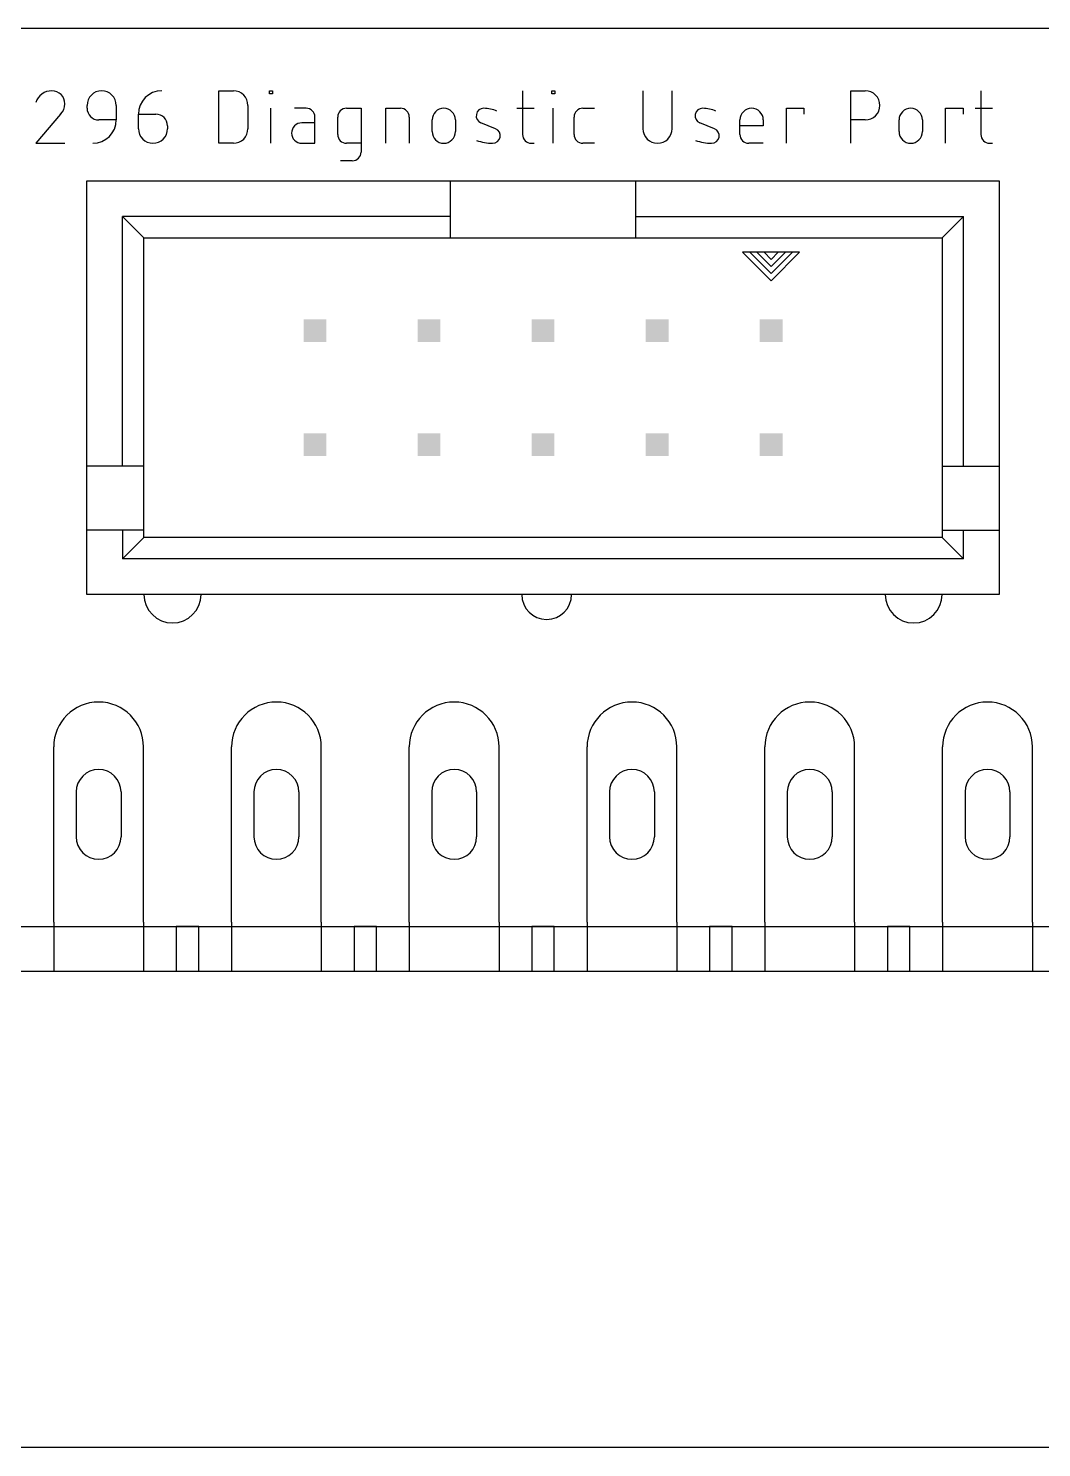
# Model space of a CAD drawing. Extents: x -7.2 to 61.2, y -11.6 to 43.8.
# Drawn here: x 15.53 to 38.1, y -11.6 to 20 of the extents above; entities that cross this region are included whole.
import ezdxf

# ---------------------------------------------------------------- set-up
doc = ezdxf.new("R2010")
doc.units = 0
for name, color, linetype in [('20', 30, 'CONTINUOUS'), ('21', 253, 'CONTINUOUS'), ('51', 253, 'CONTINUOUS')]:
    doc.layers.add(name, color=color, linetype=linetype)

# ---------------------------------------------------------------- blocks, each defined once
blk = doc.blocks.new('RECT')
blk.add_solid([(-0.5, -0.5), (0.5, -0.5), (-0.5, 0.5), (0.5, 0.5)])

msp = doc.modelspace()

# ---------------------------------------------------------------- linework, layer by layer
at = {"layer": '20'}
for p, q in [((54, 20), (0, 20)), ((0, 0), (54, 0))]:
    msp.add_line(p, q, dxfattribs=at)
at = {"layer": '21'}
for p, q in [((19.7763, 17.4421), (19.7763, 18.6105)), ((19.7763, 18.6105), (20.1009, 18.6105)), ((20.9066, 18.5455), (20.9066, 18.6105)), ((20.9066, 18.6105), (20.9715, 18.6105)), ((20.9715, 18.5455), (20.9066, 18.5455)), ((20.9715, 18.6105), (20.9715, 18.5455)), ((26.5418, 18.6105), (26.5418, 17.6368)), ((27.1931, 18.5455), (27.1931, 18.6105)), ((27.1931, 18.6105), (27.258, 18.6105)), ((27.258, 18.5455), (27.1931, 18.5455)), ((27.258, 18.6105), (27.258, 18.5455)), ((29.2251, 18.6105), (29.2251, 17.7666)), ((29.8742, 17.7666), (29.8742, 18.6105)), ((33.8521, 17.4421), (33.8521, 18.6105)), ((33.8521, 18.6105), (34.1767, 18.6105)), ((36.7526, 18.6105), (36.7526, 17.6368)), ((16.2514, 18.0912), (15.6996, 17.4421)), ((16.8426, 18.221), (16.8426, 18.2859)), ((17.4917, 18.2859), (17.4917, 17.9613)), ((17.9856, 18.0912), (18.3751, 18.0912)), ((17.9856, 17.7666), (17.9856, 18.0912)), ((20.4254, 18.2859), (20.4254, 17.7666)), ((20.9391, 17.4421), (20.9391, 18.221)), ((21.722, 18.221), (21.4623, 18.221)), ((21.9167, 17.4421), (21.9167, 18.0263)), ((22.4261, 17.6368), (22.4261, 18.0263)), ((22.6209, 18.221), (22.9454, 18.221)), ((22.9454, 18.221), (22.9454, 17.2473)), ((23.4988, 17.4421), (23.4988, 18.221)), ((23.4988, 18.221), (23.8234, 18.221)), ((24.0181, 18.0263), (24.0181, 17.4421)), ((26.412, 18.221), (26.8015, 18.221)), ((27.2256, 17.4421), (27.2256, 18.221)), ((27.6911, 17.6368), (27.6911, 18.0263)), ((27.8859, 18.221), (28.1455, 18.221)), ((32.4208, 17.4421), (32.4208, 18.221)), ((32.4208, 18.221), (32.8103, 18.221)), ((32.8103, 18.221), (32.8103, 18.0912)), ((35.9641, 17.4421), (35.9641, 18.221)), ((35.9641, 18.221), (36.3536, 18.221)), ((36.3536, 18.221), (36.3536, 18.0912)), ((36.6228, 18.221), (37.0122, 18.221)), ((17.4917, 17.9613), (17.1023, 17.9613)), ((18.6347, 17.8315), (18.6347, 17.7666)), ((21.9167, 17.8964), (21.6246, 17.8964)), ((24.5275, 17.7017), (24.5275, 17.9613)), ((25.0468, 17.9613), (25.0468, 17.7017)), ((25.94, 17.7666), (25.6155, 17.8964)), ((30.8168, 17.7666), (30.4923, 17.8964)), ((31.3855, 17.6368), (31.3855, 17.9613)), ((31.9048, 17.8315), (31.3855, 17.8315)), ((31.9048, 17.9613), (31.9048, 17.8315)), ((34.1767, 17.9613), (33.8521, 17.9613)), ((34.9288, 17.7017), (34.9288, 17.9613)), ((35.4481, 17.9613), (35.4481, 17.7017)), ((15.6996, 17.4421), (16.3487, 17.4421)), ((20.1009, 17.4421), (19.7763, 17.4421)), ((21.6246, 17.4421), (21.9167, 17.4421)), ((22.9454, 17.4421), (22.6209, 17.4421)), ((26.7365, 17.4421), (26.8015, 17.4421)), ((28.1455, 17.4421), (27.8859, 17.4421)), ((31.9048, 17.4421), (31.5802, 17.4421)), ((36.9473, 17.4421), (37.0122, 17.4421)), ((22.7507, 17.0526), (22.491, 17.0526)), ((16.84, 10.2537), (16.84, 16.6038)), ((16.84, 16.6038), (24.9362, 16.6038)), ((24.9362, 16.6038), (29.0638, 16.6038)), ((24.9362, 15.81), (24.9362, 16.6038)), ((29.0638, 16.6038), (37.16, 16.6038)), ((29.0638, 15.81), (29.0638, 16.6038)), ((37.16, 16.6038), (37.16, 10.2537)), ((24.9362, 15.81), (17.6337, 15.81)), ((17.6337, 10.2537), (17.6337, 15.81)), ((18.11, 15.3338), (17.6337, 15.81)), ((24.9362, 15.3338), (24.9362, 15.81)), ((29.0638, 15.3338), (29.0638, 15.81)), ((29.0638, 15.81), (36.3663, 15.81)), ((36.3663, 15.81), (35.89, 15.3338)), ((36.3663, 10.2537), (36.3663, 15.81)), ((18.11, 10.2537), (18.11, 15.3338)), ((18.11, 15.3338), (24.9362, 15.3338)), ((24.9362, 15.3338), (29.0638, 15.3338)), ((29.0638, 15.3338), (35.89, 15.3338)), ((35.89, 15.3338), (35.89, 10.2537)), ((31.6038, 15.0162), (31.445, 15.0162)), ((31.445, 15.0162), (32.08, 14.3812)), ((31.7625, 15.0162), (31.6038, 15.0162)), ((31.6038, 15.0162), (32.08, 14.54)), ((31.9213, 15.0162), (31.7625, 15.0162)), ((31.7625, 15.0162), (32.08, 14.6987)), ((32.2388, 15.0162), (31.9213, 15.0162)), ((31.9213, 15.0162), (32.08, 14.8575)), ((32.08, 14.3812), (32.715, 15.0162)), ((32.08, 14.54), (32.5563, 15.0162)), ((32.08, 14.6987), (32.3975, 15.0162)), ((32.08, 14.8575), (32.2388, 15.0162)), ((32.3975, 15.0162), (32.2388, 15.0162)), ((32.5563, 15.0162), (32.3975, 15.0162)), ((32.715, 15.0162), (32.5563, 15.0162)), ((16.84, 8.825), (16.84, 10.2537)), ((17.6337, 10.2537), (16.84, 10.2537)), ((18.11, 10.2537), (17.6337, 10.2537)), ((18.11, 8.825), (18.11, 10.2537)), ((35.89, 10.2537), (35.89, 8.825)), ((35.89, 10.2537), (36.3663, 10.2537)), ((36.3663, 10.2537), (37.16, 10.2537)), ((37.16, 10.2537), (37.16, 8.825)), ((16.84, 7.3962), (16.84, 8.825)), ((17.6337, 8.825), (16.84, 8.825)), ((18.11, 8.825), (17.6337, 8.825)), ((17.6337, 8.825), (17.6337, 8.19)), ((18.11, 8.6662), (17.6337, 8.19)), ((18.11, 8.6662), (18.11, 8.825)), ((35.89, 8.6662), (18.11, 8.6662)), ((35.89, 8.825), (35.89, 8.6662)), ((35.89, 8.825), (36.3663, 8.825)), ((36.3663, 8.19), (35.89, 8.6662)), ((36.3663, 8.825), (37.16, 8.825)), ((36.3663, 8.19), (36.3663, 8.825)), ((37.16, 8.825), (37.16, 7.3962)), ((36.3663, 8.19), (17.6337, 8.19)), ((37.16, 7.3962), (16.84, 7.3962)), ((16.1, 0.1), (16.1, -1)), ((18.1, 0.1), (18.1, -1)), ((19.33, 0), (18.83, 0)), ((18.83, 0), (18.83, -1)), ((19.33, -1), (19.33, 0)), ((20.06, 0.1), (20.06, -1)), ((22.06, 0.1), (22.06, -1)), ((23.29, 0), (22.79, 0)), ((22.79, 0), (22.79, -1)), ((23.29, -1), (23.29, 0)), ((24.02, 0.1), (24.02, -1)), ((26.02, 0.1), (26.02, -1)), ((27.25, 0), (26.75, 0)), ((26.75, 0), (26.75, -1)), ((27.25, -1), (27.25, 0)), ((27.98, 0.1), (27.98, -1)), ((29.98, 0.1), (29.98, -1)), ((31.21, 0), (30.71, 0)), ((30.71, 0), (30.71, -1)), ((31.21, -1), (31.21, 0)), ((31.94, 0.1), (31.94, -1)), ((33.94, 0.1), (33.94, -1)), ((35.17, 0), (34.67, 0)), ((34.67, 0), (34.67, -1)), ((35.17, -1), (35.17, 0)), ((35.9, 0.1), (35.9, -1)), ((37.9, 0.1), (37.9, -1)), ((53.8, -1), (0.2, -1)), ((54.5, -11.6), (-0.5, -11.6))]:
    msp.add_line(p, q, dxfattribs=at)
for centre, radius, start, end in [((16.0566, 18.2352), 0.3753, 90.0001, 162.0549), ((16.0566, 18.3184), 0.2921, 0, 90), ((17.1672, 18.2859), 0.3246, 0, 180), ((18.5049, 18.0912), 0.5193, 90.0003, 180), ((20.1009, 18.2859), 0.3246, 0, 90), ((34.1767, 18.2859), 0.3246, 270, 90), ((16.035, 18.3184), 0.3138, 313.604, 359.9996), ((17.1023, 18.221), 0.2596, 180, 270), ((18.3751, 17.8315), 0.2596, 0, 90), ((21.722, 18.0263), 0.1947, 0, 90), ((22.6209, 18.0263), 0.1947, 90, 180), ((23.8234, 18.0262), 0.1947, 0.0009, 90), ((24.7872, 17.9613), 0.2596, 0, 180), ((25.678, 18.0527), 0.1683, 89.1818, 248.1989), ((25.6699, 17.4839), 0.7371, 65.7612, 89.1819), ((27.8859, 18.0263), 0.1947, 90, 180), ((30.5548, 18.0527), 0.1683, 89.1818, 248.1989), ((30.5467, 17.4839), 0.7371, 65.7612, 89.1819), ((31.6451, 17.9613), 0.2596, 0, 180), ((35.1884, 17.9613), 0.2596, 0, 180), ((16.9724, 17.9613), 0.5193, 270, 0), ((18.3102, 17.7666), 0.3246, 180, 0), ((20.1009, 17.7666), 0.3246, 269.9994, 0), ((21.6246, 17.6692), 0.2272, 90, 270), ((24.7872, 17.7017), 0.2596, 180, 0), ((25.8775, 17.6103), 0.1683, 269.1818, 68.1989), ((29.5496, 17.7666), 0.3246, 180, 0), ((30.7543, 17.6103), 0.1683, 269.1818, 68.1989), ((35.1884, 17.7017), 0.2596, 180, 0), ((22.6209, 17.6368), 0.1947, 180, 270), ((25.8908, 18.5428), 1.1008, 250.209, 269.1819), ((26.7365, 17.6368), 0.1947, 180, 270), ((27.8859, 17.6368), 0.1947, 180, 270), ((30.7676, 18.5428), 1.1008, 250.209, 269.1819), ((31.5802, 17.6368), 0.1947, 180, 270), ((36.9473, 17.6368), 0.1947, 180, 270), ((22.7507, 17.2473), 0.1947, 270.0009, 0), ((18.745, 7.3962), 0.635, 180, 0), ((27.0794, 7.3962), 0.5556, 180, 0), ((35.255, 7.3962), 0.635, 180, 0)]:
    msp.add_arc(centre, radius, start, end, dxfattribs=at)
at = {"layer": '51'}
for p, q in [((16.1, 0.1), (16.1, 4)), ((18.1, 0.1), (18.1, 4)), ((20.06, 0.1), (20.06, 4)), ((22.06, 0.1), (22.06, 4)), ((24.02, 0.1), (24.02, 4)), ((26.02, 0.1), (26.02, 4)), ((27.98, 0.1), (27.98, 4)), ((29.98, 0.1), (29.98, 4)), ((31.94, 0.1), (31.94, 4)), ((33.94, 0.1), (33.94, 4)), ((35.9, 0.1), (35.9, 4)), ((37.9, 0.1), (37.9, 4)), ((16.6, 3), (16.6, 2)), ((17.6, 3), (17.6, 2)), ((20.56, 3), (20.56, 2)), ((21.56, 3), (21.56, 2)), ((24.52, 3), (24.52, 2)), ((25.52, 3), (25.52, 2)), ((28.48, 3), (28.48, 2)), ((29.48, 3), (29.48, 2)), ((32.44, 3), (32.44, 2)), ((33.44, 3), (33.44, 2)), ((36.4, 3), (36.4, 2)), ((37.4, 3), (37.4, 2))]:
    msp.add_line(p, q, dxfattribs=at)
for centre, radius, start, end in [((17.1, 4), 1, 0, 180), ((21.06, 4), 1, 0, 180), ((25.02, 4), 1, 0, 180), ((28.98, 4), 1, 0, 180), ((32.94, 4), 1, 0, 180), ((36.9, 4), 1, 0, 180), ((17.1, 3), 0.5, 0, 180), ((21.06, 3), 0.5, 0, 180), ((25.02, 3), 0.5, 0, 180), ((28.98, 3), 0.5, 0, 180), ((32.94, 3), 0.5, 0, 180), ((36.9, 3), 0.5, 0, 180), ((17.1, 2), 0.5, 180, 0), ((21.06, 2), 0.5, 180, 0), ((25.02, 2), 0.5, 180, 0), ((28.98, 2), 0.5, 180, 0), ((32.94, 2), 0.5, 180, 0), ((36.9, 2), 0.5, 180, 0)]:
    msp.add_arc(centre, radius, start, end, dxfattribs=at)

# ---------------------------------------------------------------- block references
at = {"layer": '51', "xscale": 0.508, "yscale": 0.508, "rotation": 180}
for p in [(21.92, 13.27), (24.46, 13.27), (27, 13.27), (29.54, 13.27), (32.08, 13.27), (21.92, 10.73), (24.46, 10.73), (27, 10.73), (29.54, 10.73), (32.08, 10.73)]:
    msp.add_blockref('RECT', p, dxfattribs=at)

doc.saveas('drawing.dxf')
